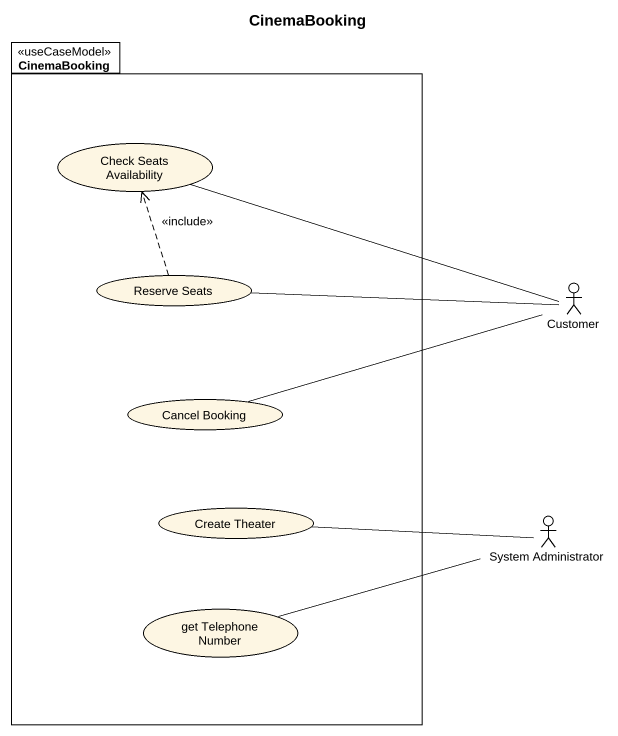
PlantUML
@startuml
title CinemaBooking
package CinemaBooking <<useCaseModel>> {
  usecase "Check Seats Availability" as Check_Seats_Availability
  usecase "Reserve Seats" as Reserve_Seats
  usecase "Cancel Booking" as Cancel_Booking
  usecase "Create Theater" as Create_Theater
  usecase "get Telephone Number" as get_Telephone_Number
}
actor Customer
actor "System Administrator" as System_Administrator
Check_Seats_Availability -right- Customer
Reserve_Seats .up.> Check_Seats_Availability : <<include>>
Customer -left- Reserve_Seats
Customer -left- Cancel_Booking
System_Administrator -left- Create_Theater
System_Administrator -left- get_Telephone_Number
@enduml
